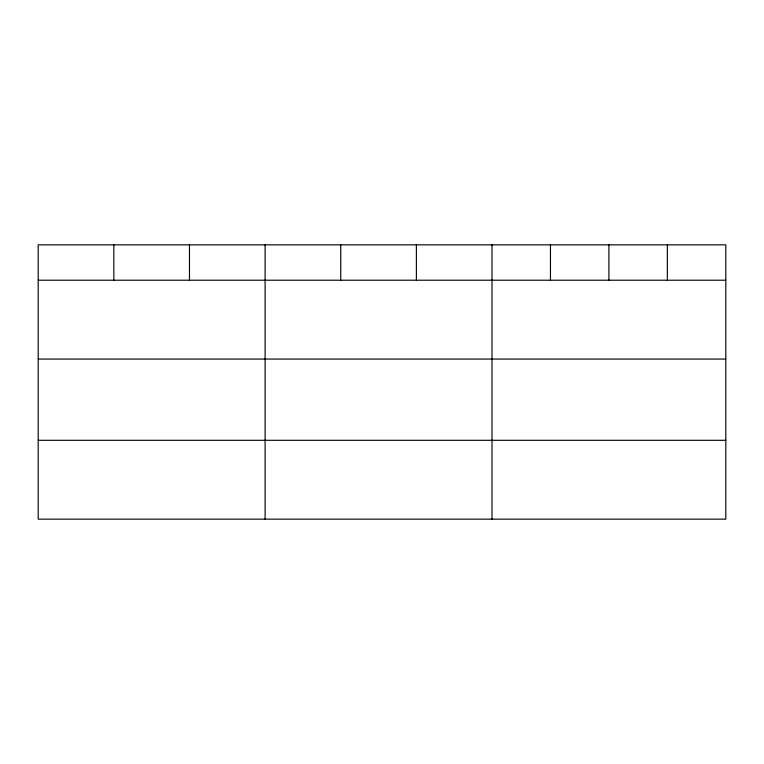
<?xml version="1.0" encoding="UTF-8"?>
<svg xmlns="http://www.w3.org/2000/svg" width="764" height="764" viewBox="0 0 764 764"><rect width="100%" height="100%" fill="white"/><g stroke="black" fill="none" stroke-linecap="round" stroke-linejoin="round"><path stroke-width="1.15" d="M725.8 280.216L725.8 519.148L38.2 519.148L38.2 244.852L725.8 244.852L725.8 280.216L38.2 280.216M38.2 359.061L725.8 359.061M38.2 440.303L725.8 440.303M667.354 244.852L667.354 280.216M608.908 244.852L608.908 280.216M550.462 244.852L550.462 280.216M492.016 244.852L492.016 519.148M416.38 244.852L416.38 280.216M340.744 244.852L340.744 280.216M265.108 244.852L265.108 519.148M189.472 244.852L189.472 280.216M113.836 244.852L113.836 280.216"/></g></svg>
